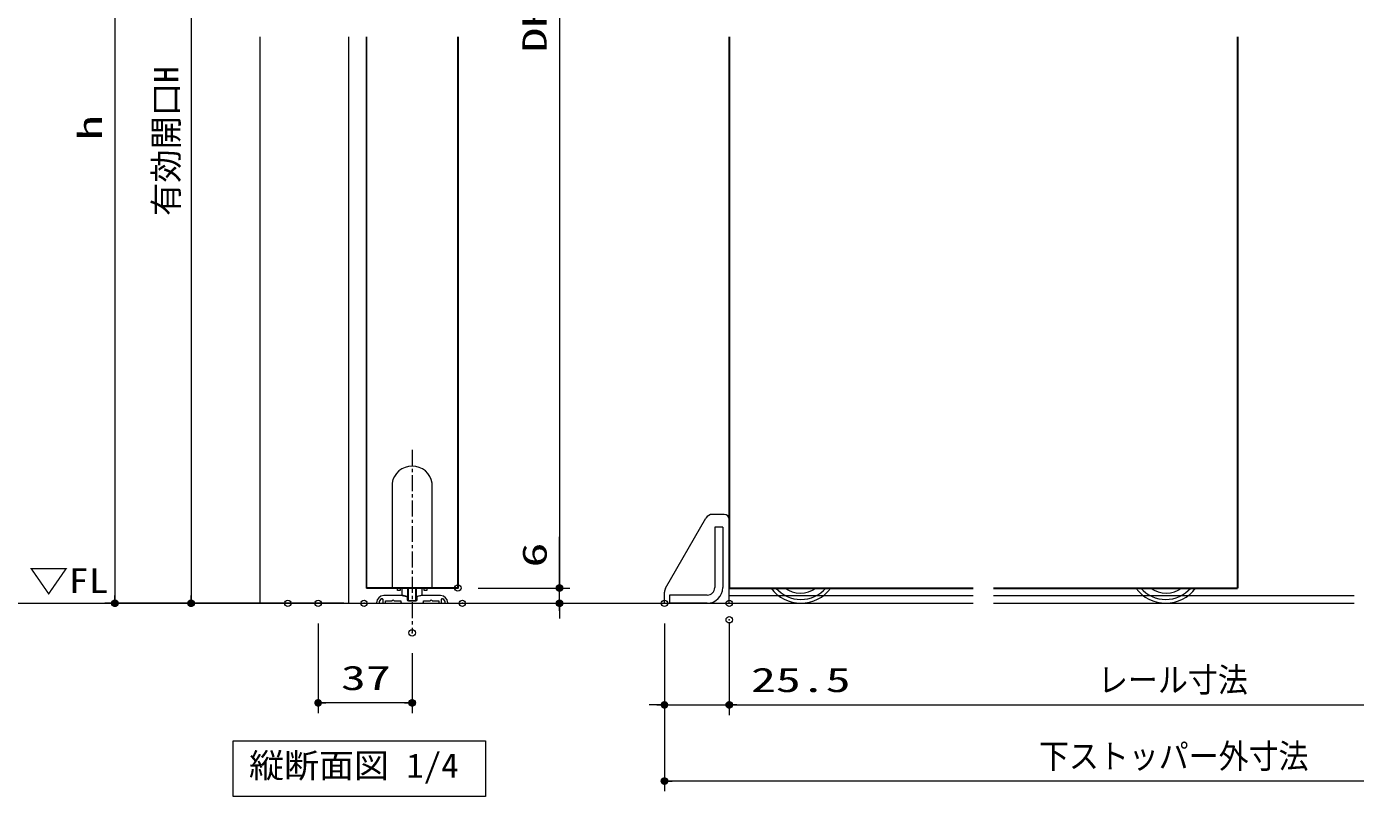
# Model space of a CAD drawing. Units: millimetres, scale not verified. Extents: x -1306 to 1306, y -607 to 607.
# Drawn here: x -912 to -389, y -91 to 212 of the extents above; entities that cross this region are included whole.
import ezdxf
from ezdxf.enums import TextEntityAlignment as Align

# ---------------------------------------------------------------- set-up
doc = ezdxf.new("R2010")
doc.units = ezdxf.units.MM
doc.header["$LTSCALE"] = 5
doc.header["$PDMODE"] = 32
doc.header["$PDSIZE"] = 2.5
doc.linetypes.add('USER3', pattern=[2, 1.25, -0.25, 0.25, -0.25])
for name, color, linetype, lineweight in [('0-1_線(黄)', 2, 'Continuous', 15), ('0-C_中心線', 3, 'USER3', 9), ('0-D_線(白)', 7, 'Continuous', 30), ('1-0_線(水)', 4, 'Continuous', 9), ('1-1_寸法線', 3, 'Continuous', 13), ('1-4_DEFPOINTS', 7, 'Continuous', 5), ('1-5_0', 3, 'Continuous', 25)]:
    doc.layers.add(name, color=color, linetype=linetype, lineweight=lineweight)
doc.styles.add('ＭＳ ゴシック', font='')
doc.styles.get('ＭＳ ゴシック').set_extended_font_data('MS Gothic')

# ---------------------------------------------------------------- blocks, each defined once
blk = doc.blocks.new('_DOT')
at = {"layer": '1-5_0'}
blk.add_line((-2.5, 0), (-5, 0), dxfattribs=at)
for points in [[(0, 0), (-2.5, 0), (-2.48, 0.313)], [(0, 0), (-2.48, -0.313), (-2.5, 0)], [(0, 0), (-2.48, 0.313), (-2.421, 0.622)], [(0, 0), (-2.421, -0.622), (-2.48, -0.313)], [(0, 0), (-2.421, 0.622), (-2.324, 0.92)], [(0, 0), (-2.324, -0.92), (-2.421, -0.622)], [(0, 0), (-2.324, 0.92), (-2.191, 1.204)], [(0, 0), (-2.191, -1.204), (-2.324, -0.92)], [(0, 0), (-2.191, 1.204), (-2.023, 1.469)], [(0, 0), (-2.023, -1.469), (-2.191, -1.204)], [(0, 0), (-2.023, 1.469), (-1.822, 1.711)], [(0, 0), (-1.822, -1.711), (-2.023, -1.469)], [(0, 0), (-1.822, 1.711), (-1.594, 1.926)], [(0, 0), (-1.594, -1.926), (-1.822, -1.711)], [(0, 0), (-1.594, 1.926), (-1.34, 2.111)], [(0, 0), (-1.34, -2.111), (-1.594, -1.926)], [(0, 0), (-1.34, 2.111), (-1.064, 2.262)], [(0, 0), (-1.064, -2.262), (-1.34, -2.111)], [(0, 0), (-1.064, 2.262), (-0.773, 2.378)], [(0, 0), (-0.773, -2.378), (-1.064, -2.262)], [(0, 0), (-0.773, 2.378), (-0.468, 2.456)], [(0, 0), (-0.468, -2.456), (-0.773, -2.378)], [(0, 0), (-0.468, 2.456), (-0.157, 2.495)], [(0, 0), (-0.157, -2.495), (-0.468, -2.456)], [(0, 0), (-0.157, 2.495), (0.157, 2.495)], [(0, 0), (0.157, -2.495), (-0.157, -2.495)], [(0, 0), (0.157, 2.495), (0.468, 2.456)], [(0, 0), (0.468, 2.456), (0.773, 2.378)], [(0, 0), (0.773, 2.378), (1.064, 2.262)], [(0, 0), (1.064, 2.262), (1.34, 2.111)], [(0, 0), (1.34, 2.111), (1.594, 1.926)], [(0, 0), (1.594, 1.926), (1.822, 1.711)], [(0, 0), (1.822, 1.711), (2.023, 1.469)], [(0, 0), (2.023, 1.469), (2.191, 1.204)], [(0, 0), (2.191, 1.204), (2.324, 0.92)], [(0, 0), (2.324, 0.92), (2.421, 0.622)], [(0, 0), (2.421, 0.622), (2.48, 0.313)], [(0, 0), (2.48, 0.313), (2.5, 0)], [(0, 0), (0.468, -2.456), (0.157, -2.495)], [(0, 0), (0.773, -2.378), (0.468, -2.456)], [(0, 0), (1.064, -2.262), (0.773, -2.378)], [(0, 0), (1.34, -2.111), (1.064, -2.262)], [(0, 0), (1.594, -1.926), (1.34, -2.111)], [(0, 0), (1.822, -1.711), (1.594, -1.926)], [(0, 0), (2.023, -1.469), (1.822, -1.711)], [(0, 0), (2.191, -1.204), (2.023, -1.469)], [(0, 0), (2.324, -0.92), (2.191, -1.204)], [(0, 0), (2.421, -0.622), (2.324, -0.92)], [(0, 0), (2.48, -0.313), (2.421, -0.622)], [(0, 0), (2.5, 0), (2.48, -0.313)]]:
    blk.add_solid(points, dxfattribs=at)

msp = doc.modelspace()

# ---------------------------------------------------------------- linework, layer by layer
at = {"layer": '0-1_線(黄)'}
for p, q in [((-1237.663, -14.611), (-539.884, -14.611)), ((-531.884, -14.611), (-389.884, -14.611))]:
    msp.add_line(p, q, dxfattribs=at)
msp.add_lwpolyline([(-831.095, -68.811), (-731.759, -68.811), (-731.759, -90.646), (-831.095, -90.646)], close=True, dxfattribs=at)
at = {"layer": '0-C_中心線'}
msp.add_line((-760.677, 45.78), (-760.677, -26.275), dxfattribs=at)
at = {"layer": '0-D_線(白)', "lineweight": 25}
msp.add_line((-778.677, 208.389), (-778.677, -8.611), dxfattribs=at)
at = {"layer": '0-D_線(白)'}
for p, q in [((-742.677, 208.389), (-742.677, -8.611)), ((-635.883, 208.389), (-635.883, -8.611)), ((-435.885, 208.389), (-435.885, -8.611)), ((-742.677, -8.611), (-778.677, -8.611)), ((-635.883, -8.611), (-539.884, -8.611)), ((-531.884, -8.611), (-435.885, -8.611))]:
    msp.add_line(p, q, dxfattribs=at)
at = {"layer": '1-0_線(水)'}
for p, q in [((-820.677, 208.389), (-820.677, -14.611)), ((-785.677, 208.389), (-785.677, -14.611)), ((-768.577, 32.65), (-768.577, -8.611)), ((-752.777, -8.611), (-752.777, 32.65)), ((-660.981, -8.715), (-645.044, 18.889)), ((-637.883, 20.389), (-642.446, 20.389)), ((-635.883, -14.611), (-635.883, 18.389)), ((-638.383, 15.389), (-638.383, -8.411)), ((-766.427, -9.611), (-766.427, -8.611)), ((-765.427, -9.611), (-766.427, -9.611)), ((-765.427, -8.611), (-765.427, -9.611)), ((-764.677, -11.508), (-764.677, -8.611)), ((-762.427, -13.311), (-762.427, -8.611)), ((-762.127, -13.611), (-762.127, -8.611)), ((-759.227, -13.611), (-759.227, -8.611)), ((-758.927, -13.311), (-758.927, -8.611)), ((-756.677, -11.508), (-756.677, -8.611)), ((-755.927, -9.611), (-755.927, -8.611)), ((-754.927, -9.611), (-755.927, -9.611)), ((-754.927, -8.611), (-754.927, -9.611)), ((-661.383, -14.611), (-661.383, -10.215)), ((-774.477, -14.611), (-773.877, -14.611)), ((-772.651, -12.811), (-772.377, -12.811)), ((-772.177, -13.011), (-772.177, -14.411)), ((-771.977, -14.611), (-771.377, -14.611)), ((-768.501, -13.553), (-768.318, -13.37)), ((-768.035, -13.37), (-767.853, -13.553)), ((-764.677, -11.508), (-762.427, -12.111)), ((-764.677, -14.611), (-756.677, -14.611)), ((-762.527, -13.411), (-762.527, -12.207)), ((-762.427, -13.311), (-762.127, -13.611)), ((-759.027, -13.611), (-762.327, -13.611)), ((-762.127, -13.611), (-759.227, -13.611)), ((-758.927, -13.311), (-759.227, -13.611)), ((-756.677, -11.508), (-758.927, -12.111)), ((-758.827, -12.207), (-758.827, -13.411)), ((-754.377, -14.611), (-704.271, -14.611)), ((-753.501, -13.553), (-753.318, -13.37)), ((-753.035, -13.37), (-752.853, -13.553)), ((-749.977, -14.611), (-749.377, -14.611)), ((-749.177, -14.411), (-749.177, -13.011)), ((-748.977, -12.811), (-748.702, -12.811)), ((-747.477, -14.611), (-746.877, -14.611)), ((-661.383, -14.611), (-635.883, -14.611)), ((-659.383, -11.411), (-659.383, -14.611)), ((-644.583, -11.411), (-659.383, -11.411)), ((-644.583, -14.611), (-659.383, -14.611)), ((-635.883, -11.611), (-539.884, -11.611)), ((-531.884, -11.611), (-389.884, -11.611))]:
    msp.add_line(p, q, dxfattribs=at)
for points in [[(-638.383, 15.389), (-641.583, 15.389), (-641.583, -8.411)], [(-762.675, -12.014), (-764.177, -11.611), (-771.877, -11.611)], [(-771.177, -14.411), (-771.177, -13.611), (-768.642, -13.611)], [(-767.711, -13.611), (-765.177, -13.611), (-765.177, -14.111)], [(-749.477, -11.611), (-757.177, -11.611), (-758.679, -12.014)], [(-756.177, -14.111), (-756.177, -13.611), (-753.642, -13.611)], [(-752.711, -13.611), (-750.177, -13.611), (-750.177, -14.411)]]:
    msp.add_lwpolyline(points, dxfattribs=at)
for centre, radius, start, end in [((-760.677, 31.389), 8, 9.06872, 170.93128), ((-642.446, 17.389), 3, 90, 150), ((-637.883, 18.389), 2, 0, 90), ((-658.383, -10.215), 3, 150, 180), ((-644.583, -8.411), 3, 270, 0), ((-644.583, -8.411), 6.2, 270, 0), ((-607.683, -0.111), 14.5, 215.8883, 270), ((-607.683, -0.111), 13, 220.83222, 319.16778), ((-607.883, -0.111), 10.5, 234.04943, 305.95057), ((-607.683, -0.111), 14.5, 270, 324.1117), ((-464.085, -0.111), 14.5, 215.8883, 270), ((-464.085, -0.111), 13, 220.83222, 319.16778), ((-463.885, -0.111), 10.5, 234.04943, 305.95057), ((-464.085, -0.111), 14.5, 270, 324.1117), ((-771.877, -14.411), 2.8, 90, 180), ((-774.477, -14.411), 0.2, 180, 270), ((-773.877, -14.411), 0.2, 270, 0), ((-771.877, -14.411), 1.8, 118.95502, 180), ((-772.651, -13.011), 0.2, 90, 118.95502), ((-772.377, -13.011), 0.2, 0, 90), ((-771.977, -14.411), 0.2, 180, 270), ((-771.377, -14.411), 0.2, 270, 0), ((-768.642, -13.411), 0.2, 270, 315), ((-768.177, -13.511), 0.2, 45, 135), ((-767.711, -13.411), 0.2, 225, 270), ((-764.677, -14.111), 0.5, 180, 270), ((-762.727, -12.207), 0.2, 0, 75.00001), ((-762.327, -13.411), 0.2, 180, 270), ((-759.027, -13.411), 0.2, 270, 0), ((-758.627, -12.207), 0.2, 104.99999, 180), ((-756.677, -14.111), 0.5, 270, 0), ((-753.642, -13.411), 0.2, 270, 315), ((-753.177, -13.511), 0.2, 45, 135), ((-752.711, -13.411), 0.2, 225, 270), ((-749.977, -14.411), 0.2, 180, 270), ((-749.477, -14.411), 2.8, 0, 90), ((-749.377, -14.411), 0.2, 270, 0), ((-748.977, -13.011), 0.2, 90, 180), ((-748.702, -13.011), 0.2, 61.04498, 90), ((-749.477, -14.411), 1.8, 0, 61.04498), ((-747.477, -14.411), 0.2, 180, 270), ((-746.877, -14.411), 0.2, 270, 0)]:
    msp.add_arc(centre, radius, start, end, dxfattribs=at)
at = {"layer": '1-1_寸法線'}
for p, q in [((-702.677, 430.389), (-702.677, -5.611)), ((-877.677, 355.889), (-877.677, -11.611)), ((-847.677, 343.889), (-847.677, -11.611)), ((-702.677, -5.611), (-702.677, 11.579)), ((-734.677, -8.611), (-698.677, -8.611)), ((-734.677, -8.611), (-698.677, -8.611)), ((-702.677, -14.611), (-702.677, -8.611)), ((-817.608, -14.611), (-881.677, -14.611)), ((-787.608, -14.611), (-851.677, -14.611)), ((-732.918, -14.611), (-698.677, -14.611)), ((-702.677, -17.611), (-702.677, -20.611)), ((-797.677, -22.611), (-797.677, -57.811)), ((-661.383, -22.611), (-661.383, -58.611)), ((-661.383, -22.611), (-661.383, -88.611)), ((-635.883, -22.611), (-635.883, -58.611)), ((-635.883, -29.111), (-635.883, -58.611)), ((-760.677, -34.275), (-760.677, -57.811)), ((-763.677, -53.811), (-794.677, -53.811)), ((-664.383, -54.611), (-667.383, -54.611)), ((-661.383, -54.611), (-635.883, -54.611)), ((-632.883, -54.611), (-289.572, -54.611)), ((-632.883, -54.611), (-591.407, -54.611)), ((-264.072, -84.611), (-658.383, -84.611))]:
    msp.add_line(p, q, dxfattribs=at)
at = {"layer": '1-4_DEFPOINTS'}
for p in [(-742.677, -8.611), (-702.677, -8.611), (-877.677, -14.611), (-847.677, -14.611), (-809.608, -14.611), (-797.677, -14.611), (-779.608, -14.611), (-740.918, -14.611), (-702.677, -14.611), (-661.383, -14.611), (-635.883, -14.611), (-635.883, -21.111), (-760.677, -26.275), (-760.677, -53.811), (-635.883, -54.611), (-661.383, -84.611)]:
    msp.add_point(p, dxfattribs=at)

# ---------------------------------------------------------------- block references
at = {"layer": '1-1_寸法線', "xscale": 0.6, "yscale": 0.6}
for p, rotation in [((-702.677, -8.611), 270), ((-702.677, -8.611), 270), ((-877.677, -14.611), 270), ((-847.677, -14.611), 270), ((-702.677, -14.611), 90), ((-797.677, -53.811), 180), ((-635.883, -54.611), 180), ((-635.883, -54.611), 180), ((-661.383, -84.611), 180)]:
    msp.add_blockref('_DOT', p, dxfattribs=dict(at, rotation=rotation))
for p in [(-760.677, -53.811), (-661.383, -54.611)]:
    msp.add_blockref('_DOT', p, dxfattribs=at)

# ---------------------------------------------------------------- texts
at = {"layer": '0-1_線(黄)', "style": 'ＭＳ ゴシック'}
for s, width, p in [('▽FL', 1.2, (-911.596, -13.388)), ('縦断面図 1/4', 1.05, (-824.876, -86.189))]:
    msp.add_text(s, height=9.604, dxfattribs=dict(at, width=width)).set_placement(p, align=Align.BOTTOM_LEFT)
at = {"layer": '1-1_寸法線', "style": 'ＭＳ ゴシック', "width": 1.5}
for s, p in [('DH', (-704.826, 202.151)), ('h', (-879.826, 167.615)), ('6', (-704.826, -0.516))]:
    msp.add_text(s, height=9.604, rotation=90, dxfattribs=at).set_placement(p, align=Align.BOTTOM_LEFT)
at = {"layer": '1-1_寸法線', "style": 'ＭＳ ゴシック'}
msp.add_text('有効開口H', height=9.604, rotation=90, dxfattribs=at).set_placement((-849.826, 137.853), align=Align.BOTTOM_LEFT)
for s, width, p in [('37', 1.5, (-788.701, -51.662)), ('25.5', 1.5, (-627.312, -52.462)), ('レール寸法', 0.9, (-490.751, -52.462)), ('下ストッパー外寸法', 0.9, (-514.001, -82.462))]:
    msp.add_text(s, height=9.604, dxfattribs=dict(at, width=width)).set_placement(p, align=Align.BOTTOM_LEFT)

doc.saveas('drawing.dxf')
